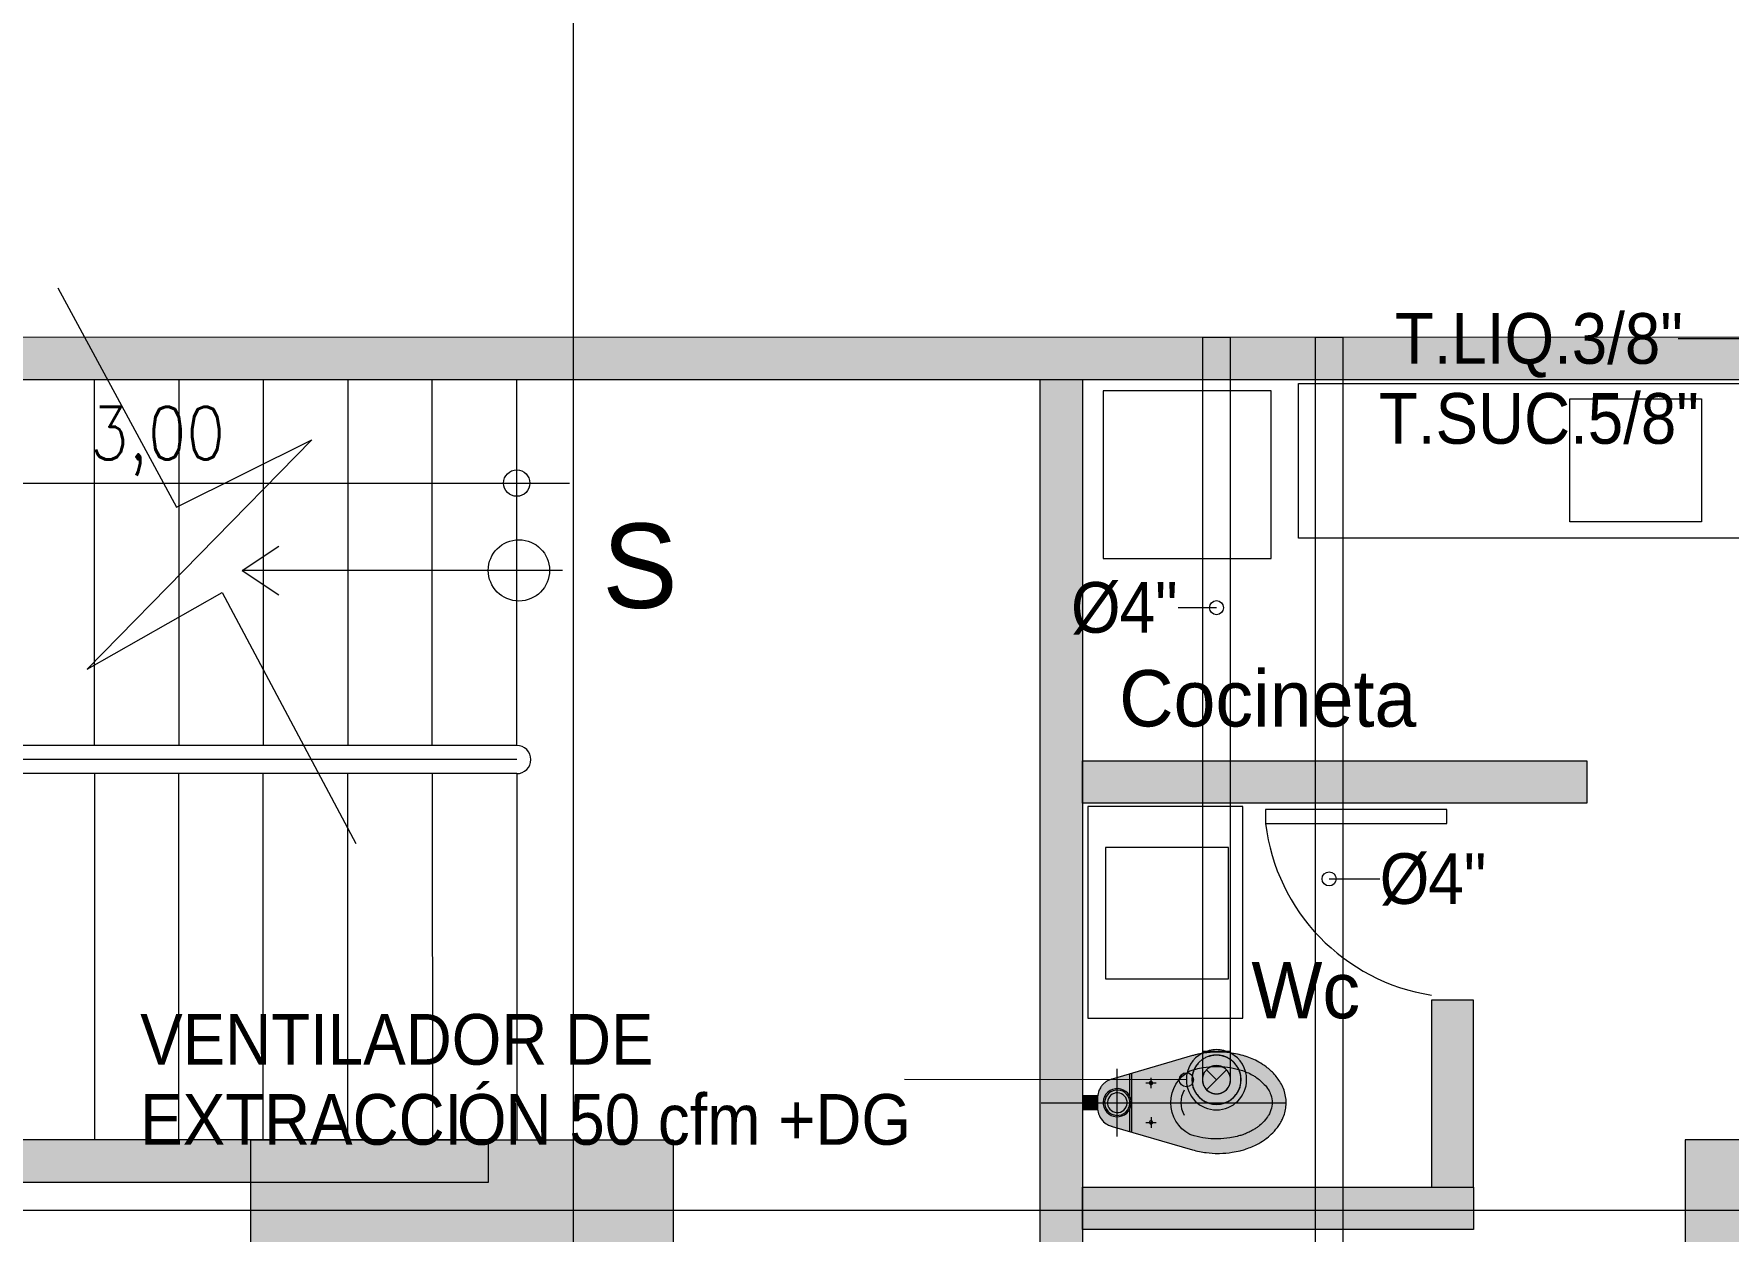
# Model space of a CAD drawing. Header units: metres. Extents: x 32 to 132, y -29 to 44.
# Drawn here: x 114.82 to 120.84, y -12 to -7.75 of the extents above; entities that cross this region are included whole.
import ezdxf

# ---------------------------------------------------------------- set-up
doc = ezdxf.new("R2010")
doc.units = ezdxf.units.M
doc.header["$LTSCALE"] = 100
doc.linetypes.add('HIDDEN JT', pattern=[0.0016, 0.001, -0.0006000000000000001])
doc.layers.get('Defpoints').update_dxf_attribs({"color": 254, "lineweight": 9})
doc.layers.add('A-DETL', color=7, linetype='Continuous', lineweight=9, true_color=0x00a600)
for name, color, linetype, lineweight in [('Arqui', 8, 'Continuous', 0), ('M-EQPM', 7, 'Continuous', 18), ('M-EQPM-IDEN', 7, 'Continuous', 9), ('M-HVAC-DUCT', 7, 'Continuous', 18), ('M-HVAC-DUCT-IDEN', 7, 'Continuous', 9), ('P-PIPE-IDEN', 7, 'Continuous', 9)]:
    doc.layers.add(name, color=color, linetype=linetype, lineweight=lineweight)
doc.styles.add('A-DIM', font='romans.shx', dxfattribs={"width": 0.85})
doc.styles.add('SansSerif_2', font='SANSS__.TTF', dxfattribs={"width": 0.9, "height": 0.18})
doc.dimstyles.new('A-DIM0125', dxfattribs={"dimscale": 125, "dimtxt": 0.0015, "dimasz": 0.0015, "dimexe": 0.0005, "dimexo": 0.0005, "dimgap": 0.0003, "dimtad": 1, "dimzin": 1, "dimtxsty": 'A-DIM', "dimblk": 'SMALL', "dimcen": 0.0015, "dimdle": 0.0015, "dimclrd": 256, "dimclre": 252, "dimclrt": 2, "dimazin": 0, "dimtfac": 1, "dimtmove": 2, "dimatfit": 3, "dimldrblk": 'OPEN90', "dimfxl": 1, "dimlwd": -1, "dimlwe": -1, "dimarcsym": 0})

# ---------------------------------------------------------------- blocks, each defined once
blk = doc.blocks.new('_Small')
at = {"layer": 'Arqui', "lineweight": -2}
blk.add_circle((0, 0), 0.25, dxfattribs=at)
blk = doc.blocks.new('*D156')
at = {"layer": 'Arqui', "color": 252, "transparency": 16777216}
for p, q in [((33.43282415466865, 19.47633441930839), (33.43282415466865, 19.69594697887669)), ((36.43282415378508, 18.76392539240851), (36.43282415378508, 19.69594697887669))]:
    blk.add_line(p, q, dxfattribs=at)
at = {"layer": 'Arqui', "transparency": 16777216}
blk.add_line((33.24532415466865, 19.63344697887669), (36.62032415378508, 19.63344697887669), dxfattribs=at)
at = {"layer": 'Defpoints', "color": 0, "transparency": 16777216}
for p in [(36.43282415378508, 19.63344697887669), (33.43282415466865, 19.41383441930839), (36.43282415378508, 18.70142539240851)]:
    blk.add_point(p, dxfattribs=at)
at = {"layer": 'Arqui', "transparency": 16777216, "xscale": 0.1875, "yscale": 0.1875, "zscale": 0.1875, "rotation": 180}
blk.add_blockref('_Small', (33.43282415466865, 19.63344697887669), dxfattribs=at)
at = {"layer": 'Arqui', "transparency": 16777216, "xscale": 0.1875, "yscale": 0.1875, "zscale": 0.1875}
blk.add_blockref('_Small', (36.43282415378508, 19.63344697887669), dxfattribs=at)
at = {"layer": 'Arqui', "color": 2, "transparency": 16777216, "insert": (35.15700164300756, 19.78255412173394), "char_height": 0.1875, "attachment_point": 5, "style": 'A-DIM'}
blk.add_mtext('3,00', dxfattribs=at)
blk = doc.blocks.new('_Open90')
at = {"layer": 'Arqui', "lineweight": -2}
for p, q in [((-0.5, 0.5), (0, 0)), ((0, 0), (-1, 0)), ((0, 0), (-0.5, -0.5))]:
    blk.add_line(p, q, dxfattribs=at)
blk = doc.blocks.new('estructura etapa 3')
at = {"layer": 'Arqui'}
h = blk.add_hatch(color=256, dxfattribs=at)
h.paths.add_polyline_path([(-91.65052479424082, -6658.123952498036), (-91.65052483163788, -6657.623952492478), (-92.34962468142191, -6657.623952492692), (-92.34962464402486, -6658.123952498251)])
h.paths.add_polyline_path([(-49.35360165399231, -6658.123953550201), (-49.35360165463851, -6657.623953544642), (-50.05450180622518, -6657.624073242631), (-50.05450180557898, -6658.124073248189)])
h.paths.add_polyline_path([(-56.05269290422109, -6658.123953548908), (-56.05269290486729, -6657.623953543349), (-56.75269290454423, -6657.624054381149), (-56.75269290389804, -6658.124054386707)])
h.paths.add_polyline_path([(-76.44963033445936, -6659.123953527316), (-76.94963033376087, -6659.123953525937), (-76.9496303338118, -6657.623953525355), (-76.44963033520833, -6657.623953526268)])
h.paths.add_polyline_path([(-83.94962466275808, -6659.123953526419), (-84.44962466205959, -6659.123953525041), (-84.44962466211052, -6657.623953524459), (-83.94962466350705, -6657.623953525372)])
h.paths.add_polyline_path([(-60.45199772839385, -6659.123953526823), (-60.95199772769581, -6659.123953525441), (-60.95199772774629, -6657.623953524859), (-60.45199772914327, -6657.623953525776)])
h.paths.add_polyline_path([(-67.94963033684814, -6659.123953523713), (-68.44963033614965, -6659.123953522334), (-68.44963033620058, -6657.623953521752), (-67.94963033759711, -6657.623953522665)])
h.paths.add_polyline_path([(-91.8500747383024, -6668.198768413866), (-91.85097488956569, -6667.598768198336), (-92.3500747393499, -6667.598781503685), (-92.34917458808638, -6668.198781719215)])
h.paths.add_polyline_path([(-49.35360165997224, -6668.198834775361), (-49.35360165969462, -6667.598834775361), (-49.85360166074236, -6667.598833612342), (-49.85360166101998, -6668.198833612343)])
h.paths.add_polyline_path([(-56.15447406834653, -6668.148833038669), (-56.15447406899273, -6667.648833033111), (-56.85356531954483, -6667.649075604333), (-56.85356531889863, -6668.149075609892)])
h.paths.add_polyline_path([(-59.95199772806779, -6667.648834198664), (-59.95199772878357, -6668.148834196337), (-61.45199772983131, -6668.148834197909), (-61.45199772876629, -6667.648834201169)])
h.paths.add_polyline_path([(-75.94963033499096, -6667.648834198664), (-75.94963033570673, -6668.148834196337), (-77.44963033675447, -6668.148834197915), (-77.44963033568945, -6667.648834201173)])
h.paths.add_polyline_path([(-68.9496303369873, -6667.648834196665), (-68.94963033537522, -6668.148834193871), (-67.44963033560805, -6668.148834194158), (-67.44963033675447, -6667.648834196951)])
h.paths.add_polyline_path([(-84.94963033851843, -6667.648834198664), (-84.9496303378022, -6668.148834196337), (-83.44963033675447, -6668.148834197913), (-83.44963033781994, -6667.648834201173)])
h.paths.add_polyline_path([(-91.85007473830262, -6676.198714255436), (-91.85007473830262, -6675.598714255436), (-92.34917458808661, -6675.598833980074), (-92.34917458808661, -6676.198833980075)])
h.paths.add_polyline_path([(-49.35360166367525, -6676.19883419188), (-49.35360166339763, -6675.598834191882), (-49.85360166444536, -6675.598834192097), (-49.85360166472299, -6676.198834192096)])
h.paths.add_polyline_path([(-56.15447406836017, -6676.148834216151), (-56.15447406900614, -6675.648834210593), (-56.75356531955811, -6675.64883419414), (-56.75356531891191, -6676.148834199698)])
h.paths.add_polyline_path([(-59.95199772438798, -6675.648834197268), (-59.95199772475451, -6676.148834194008), (-61.45199772603507, -6676.148834196047), (-61.45199772462081, -6675.648834197444)])
h.paths.add_polyline_path([(-75.94963033131114, -6675.648834197268), (-75.94963033167767, -6676.148834194008), (-77.44963033295824, -6676.14883419605), (-77.44963033154397, -6675.648834197447)])
h.paths.add_polyline_path([(-68.94963033179408, -6675.648834195734), (-68.94963033064766, -6676.148834194337), (-67.44963033076408, -6676.148834193225), (-67.44963033214333, -6675.648834194855)])
h.paths.add_polyline_path([(-84.94963034219415, -6675.648834197267), (-84.94963034182763, -6676.148834194008), (-83.44963034054706, -6676.14883419605), (-83.44963034196132, -6675.648834197447)])
h.paths.add_polyline_path([(-91.84714941676873, -6686.298775267753), (-91.85051282815846, -6685.698774462428), (-92.34961267794267, -6685.698773428964), (-92.34624926655272, -6686.298774234288)])
h.paths.add_polyline_path([(-49.35447406836727, -6686.298714517593), (-49.35360166807266, -6685.698714517594), (-49.85360166912039, -6685.698714501338), (-49.85447406941501, -6686.298714501339)])
h.paths.add_polyline_path([(-56.15447406836745, -6686.248834233877), (-56.15447406901365, -6685.748834228319), (-56.75356531956538, -6685.748834211868), (-56.75356531891919, -6686.248834217427)])
h.paths.add_polyline_path([(-59.95199772341482, -6685.748834215987), (-59.95199772366493, -6686.248834213194), (-61.45199772401418, -6686.248834215234), (-61.45199772283274, -6685.748834216163)])
h.paths.add_polyline_path([(-75.94963033033798, -6685.748834215987), (-75.94963033058809, -6686.248834213194), (-77.44963033093734, -6686.248834215237), (-77.4496303297559, -6685.748834216167)])
h.paths.add_polyline_path([(-68.94963033303281, -6685.748834214453), (-68.94963033130432, -6686.248834212125), (-67.44963033142074, -6686.248834210548), (-67.44963033279998, -6685.748834212411)])
h.paths.add_polyline_path([(-84.94963034316731, -6685.748834215987), (-84.9496303429172, -6686.248834213194), (-83.44963034256796, -6686.248834215237), (-83.44963034374939, -6685.748834216167)])
h.paths.add_polyline_path([(-49.35315161146889, -6694.294436561979), (-49.35360165463851, -6693.698920625079), (-49.8545017768505, -6693.698741702064), (-49.8540517336811, -6694.294257638963)])
h.paths.add_polyline_path([(-56.05360165399372, -6694.248831171114), (-56.05360165463969, -6693.748831165555), (-56.75269290582685, -6693.748781044401), (-56.75269290518088, -6694.24878104996)])
h.paths.add_polyline_path([(-91.65052481364307, -6694.248821470252), (-91.65052481428881, -6693.748821464693), (-92.34962466436525, -6693.748831164716), (-92.34962466371906, -6694.248831170275)])
h.paths.add_polyline_path([(-59.95199772487774, -6693.748833026099), (-59.95199772512831, -6694.248833023305), (-61.45199772547755, -6694.248833025344), (-61.45199772429567, -6693.748833026275)])
h.paths.add_polyline_path([(-75.94963032526482, -6693.748834201318), (-75.94963032586463, -6694.248834199689), (-77.44963032644671, -6694.248834200334), (-77.4496303251484, -6693.748834201268)])
h.paths.add_polyline_path([(-68.94963033087049, -6693.748834198155), (-68.94963032937437, -6694.248834196758), (-67.44963032937437, -6694.248834196578), (-67.44963032993917, -6693.748834197975)])
h.paths.add_polyline_path([(-84.94963034374939, -6693.748831169256), (-84.94963034314958, -6694.248831167626), (-83.4496303425675, -6694.248831168272), (-83.4496303438658, -6693.748831169205)])
h.paths.add_polyline_path([(-49.35776796243806, -6703.973684038515), (-49.35316311038366, -6703.373684038515), (-49.85404024317143, -6703.373987440974), (-49.8586450952256, -6703.973987440974)])
h.paths.add_polyline_path([(-56.05360165399395, -6703.923835747391), (-56.05360165463992, -6703.423835741832), (-56.75273400298954, -6703.424072574053), (-56.75273400234335, -6703.924072579612)])
h.paths.add_polyline_path([(-67.9496303576999, -6704.924075048131), (-67.94963035834837, -6703.424075044247), (-68.44963035939611, -6703.424075040889), (-68.44963035874764, -6704.924075044775)])
h.paths.add_polyline_path([(-91.65052481364307, -6703.92383574791), (-91.65052481428881, -6703.423835742351), (-92.34966752073262, -6703.423835738951), (-92.34966752008665, -6703.92383574451)])
h.paths.add_polyline_path([(-61.84720662715324, -6703.423835743541), (-60.34720663041378, -6703.423835744186), (-60.34720663062888, -6703.923835745234), (-61.84720662736879, -6703.923835744588)])
h.paths.add_polyline_path([(-83.94962464132084, -6704.92407504017), (-83.94962464196658, -6703.424075043429), (-84.44962464301432, -6703.424075043645), (-84.44962464236858, -6704.924075040384)])
h.paths.add_polyline_path([(-76.44963031215582, -6704.924075040624), (-76.44963031280156, -6703.424075043886), (-76.9496303138493, -6703.4240750441), (-76.94963031320356, -6704.924075040841)])
h.paths.add_polyline_path([(-49.35360165399231, -6711.948833174153), (-49.35360165463851, -6711.448833168596), (-50.05360165568629, -6711.44883308894), (-50.0536016550401, -6711.948833094499)])
h.paths.add_polyline_path([(-55.95360165399381, -6711.948833094221), (-55.95360165464001, -6711.448833088664), (-56.65360165568779, -6711.448833088879), (-56.6536016550416, -6711.948833094438)])
h.paths.add_polyline_path([(-91.6496246626715, -6711.948833076518), (-91.6496246633177, -6711.448833070961), (-92.3496246643657, -6711.44883197644), (-92.34962466371951, -6711.948831981999)])
h.paths.add_polyline_path([(-60.951997710299, -6711.948833015158), (-60.95200339290193, -6709.548833076966), (-60.45200339185419, -6709.548833077181), (-60.45199770925126, -6711.948833015374)])
h.paths.add_polyline_path([(-68.44963032069029, -6709.548833077413), (-68.44963031985947, -6711.948833015374), (-67.94963031997611, -6711.948833017021), (-67.94963032092335, -6709.548833076733)])
h.paths.add_polyline_path([(-76.94963031061309, -6709.548833077415), (-76.94963030978226, -6711.948833015374), (-76.44963030989868, -6711.948833017022), (-76.44963031084592, -6709.548833076734)])
h.paths.add_polyline_path([(-83.94962465720198, -6709.548833077073), (-83.94962465803303, -6711.948833013726), (-84.44962465791662, -6711.948833015374), (-84.44962465696915, -6709.548833076393)])
for p, q in [((-60.70200336861387, -6655.354214752224), (-60.70200339473047, -6714.914148188363)), ((-60.7019977284466, -6655.354214753336), (-60.7019977560152, -6714.91414797554)), ((-93.5201722163896, -6703.673835743373), (-46.50152233027245, -6703.673835745166))]:
    blk.add_line(p, q, dxfattribs=at)
for points in [[(-61.84720662715324, -6703.423835743541), (-60.34720663041378, -6703.423835744186), (-60.34720663062888, -6703.923835745234), (-61.84720662736879, -6703.923835744588)], [(-56.05360165399395, -6703.923835762774), (-56.05360165463992, -6703.423835757215), (-56.75269290392623, -6703.42383575743), (-56.75269290328049, -6703.923835762988)]]:
    blk.add_lwpolyline(points, close=True, dxfattribs=at)
blk = doc.blocks.new('INODORO')
at = {"layer": 'Arqui'}
h = blk.add_hatch(color=256, dxfattribs=at)
edge = h.paths.add_edge_path()
edge.add_line((0.167138879916763, 0.3874542567732533), (0.0841340761049431, 0.1014604439486232))
edge.add_arc((0.0166338178486854, 0.1199999999093961), 0.0700000000000085, 269.9999996867988, 344.64191253289164, ccw=False)
edge.add_line((0.0166338174658449, 0.0499999999087777), (-0.0166338174676777, 0.0500000000906038))
edge.add_arc((-0.016633817085733, 0.1200000000917498), 0.0699999999999481, 195.3580868407373, 269.99999968683017, ccw=False)
edge.add_line((-0.08413407554513701, 0.1014604448682803), (-0.1671388762304913, 0.3874542586008414))
edge.add_arc((0.1445241762276623, 0.4779091156929099), 0.3245241738887575, 179.9999996868257, 196.1844647994607, ccw=False)
edge.add_arc((0.1445241762258433, 0.4779091156929099), 0.3245241738885062, 162.8823672647612, 179.9999996868052, ccw=False)
edge.add_arc((0.0735606987828419, 0.4997642400489898), 0.2502714864526803, 143.3683697551233, 162.8823672647904, ccw=False)
edge.add_arc((0.0285611388035818, 0.5332224222456718), 0.1941964442831833, 119.1220158624026, 143.3683697551146, ccw=False)
edge.add_arc((2.9203875e-09, 0.5844902877188362), 0.1355097122808655, 89.99999968678691, 119.12201586236091, ccw=False)
edge.add_arc((2.9203875e-09, 0.5844902877179265), 0.1355097122805724, 60.877983511279126, 89.9999996868533, ccw=False)
edge.add_arc((-0.0285611335220324, 0.5332224225594473), 0.1941964442830499, 36.63162961851879, 60.87798351123172, ccw=False)
edge.add_arc((-0.0735606938687283, 0.4997642408529829), 0.2502714864527536, 17.117632108836688, 36.631629618503325, ccw=False)
edge.add_arc((-0.1445241715509269, 0.4779091172708834), 0.3245241738884838, -3.131308972115221e-07, 17.117632108913824, ccw=False)
edge.add_arc((-0.1445241715500174, 0.4779091172695189), 0.3245241738885833, 343.81552050504206, 359.9999996868814, ccw=False)
blk.add_hatch(color=256, dxfattribs=at).paths.add_polyline_path([(0.0249999999987267, 0.0500000000006367), (-0.0250000000005457, 0.0500000000020009), (-0.0250000000014552, 0), (0.0249999999996362, 4.547e-13)])
at = {"layer": 'Arqui', "extrusion": (-1.5566525472e-06, -4.4737095447e-06, 0.9999999999887814)}
for p, q in [((-0.0699999990584388, 0.2212779869937549, 13.50174197978049), (-0.069999998852893, 0.2587220138016164, 13.50174214729419)), ((0.0700000009418886, 0.2212779862279603, 13.50174219771184), (0.0700000011456155, 0.2587220130349124, 13.50174236522554)), ((-0.0512779855508256, 0.2400000002935485, 13.501742092681), (-0.0887220123605062, 0.2400000004986396, 13.50174203439367)), ((0.0512779876389118, 0.2399999997337545, 13.50174225232502), (0.0887220144476828, 0.2399999995291182, 13.50174231061236)), ((0.1029590844498784, 0.169999999450738, 13.50174201961486), (-0.1029590831250857, 0.1700000005789661, 13.50174169907182)), ((-0.0237486835449659, 0.1640000001457338, 13.50174179553264), (-0.1013111289695416, 0.1640000005691036, 13.50174167479486)), ((0.1013111302281118, 0.1639999994617938, 13.50174199020731), (0.0237486848026833, 0.1639999998856183, 13.50174186946954))]:
    blk.add_line(p, q, dxfattribs=at)
at = {"layer": 'Arqui', "extrusion": (-1.5566525472e-06, -4.4737095447e-06, 0.9999999999887814), "flags": 128}
for points, elevation in [([(0.1671388799180908, 0.3874542567674592), (0.0841340761063266, 0.1014604439433082, -0.0167011858539135), (0.0827460431519839, 0.0969962248799978, -0.0228064528630514), (0.0803759648998266, 0.0910701072474405, -0.0218209622997338), (0.0776118789034668, 0.0856244843505995, -0.0347514792471935), (0.0722630478320732, 0.0775101332194199, -0.0365712911506086), (0.065478668989913, 0.0698583952563556, -0.0439883392274098), (0.055953944524454, 0.0620868957062605, -0.0521847935260016), (0.0431115439781712, 0.0552008485319434, -0.0824963867723115), (0.0207382643283103, 0.0501204355199821, -0.0146682033006329), (0.016633817465493, 0.049999999907792), (-0.0166338174681699, 0.0500000000892362, -0.083908947042246), (-0.0396378349518565, 0.0538878592796746, -0.0986986279768356), (-0.0632296782828643, 0.0677618366508902, -0.0824963867874234), (-0.0776167863289649, 0.0856331925254456, -0.0521847935286534), (-0.0834107733392284, 0.0990038548847728, -0.0091466910465832), (-0.0841340755424673, 0.1014604448637169), (-0.1671388762315909, 0.3874542585969077, -0.0384382318810308), (-0.1773120912419022, 0.436227508481503, -0.0322098651645196), (-0.179999997662262, 0.4779091174592618, -0.0043562944650778), (-0.1799507307570857, 0.4835636869435682, -0.0347539822823099), (-0.1760397497963983, 0.5284532426546146, -0.0218184611944585), (-0.1704152023055578, 0.5561978587393114, -0.0137793666262375), (-0.1656243812009251, 0.573427761838207, -0.0090242503766358), (-0.1628101955625901, 0.5820115332269507, -0.0228039516042641), (-0.1543373170048916, 0.6031968815550527, -0.0218209623747577), (-0.1444549128022155, 0.6226666811719203, -0.0315147983743547), (-0.1272792173413599, 0.6490932225697252, -0.0032331399943346), (-0.1257677262995335, 0.6510988845571141, -0.0365712911242686), (-0.1069463219407443, 0.6723266531382831, -0.0439883392046276), (-0.0805225559546658, 0.693886688675776, -0.0220501206487333), (-0.0659486565789375, 0.7028695782688371, -0.0301025395815668), (-0.05125606195865599, 0.7099322979612929, -0.0824963867841922), (-0.0079446084483641, 0.7197669127161005, -0.0146663661885284), (3.6587572e-09, 0.719999999991422, -0.0839082790123927), (0.0445320610557226, 0.7124737941473592, -0.0433837691539921), (0.0659486637128932, 0.7028695775453342, -0.0550790149373282), (0.1007063471003309, 0.6781437026464371, -0.0508149280683712), (0.1272792238852709, 0.6490932211777436, -0.0315497034242814), (0.1444720595537028, 0.6226362692529773, -0.0521855455748661), (0.1651875980231962, 0.5748313444857477, -0.0014683863351956), (0.1656243869217695, 0.5734277600260388, -0.0425164554927479), (0.1773120686760742, 0.5195909348136257, -0.0322100287174995), (0.1800000023387562, 0.4779091154888416, -0.0043571310662072), (0.1799507165077342, 0.4722534601760911, -0.0347522301866887), (0.1760399391368104, 0.4273661615002933, -0.0218196117753596), (0.1704151328853481, 0.3996200761491883, -0.0097069137479181), (0.167138857705388, 0.3874541802362085)], 13.50184572046907), ([(2.10209143665e-05, 0.6700604028757108, 0.0146663662201114), (-0.0049980160714407, 0.6699131491592321, 0.0824963867754862), (-0.0323601810299641, 0.6637000962787579, 0.0447953269140428), (-0.0459570889083387, 0.6566657190582808, 0.0073747332536994), (-0.0496328151280998, 0.6542484947989952, 0.0439883391764525), (-0.0699262428530629, 0.6376904075384654, 0.0365712911168267), (-0.0843810639122695, 0.6213875009867291, 0.0188768098917693), (-0.0908717233557279, 0.6121897254497327, 0.015864262478818), (-0.0979042313401942, 0.6005909817039088, 0.0218209623995093), (-0.1063467931616888, 0.5839578847887129, 0.0228039516112901), (-0.11358519381172, 0.5658591904561657, 0.0179099563173766), (-0.1180962050232618, 0.5512265233249379, 0.0048944974453076), (-0.1195818378695009, 0.5454905562712559, 0.0218184611920648), (-0.124827357386251, 0.5196155991474912, 0.0347539822809637), (-0.1284747844892388, 0.477751068541692, 0.0043562944693063), (-0.1285207313875723, 0.4724775501558188, 0.0322098651650438), (-0.126013958070092, 0.4336047886186073, 0.0336196500379373), (-0.1180962058839448, 0.3937285768771058, 0.0103533777945605), (-0.1156160600690441, 0.3852294822167833, 0.0084883444845169), (-0.1133215334037229, 0.3783427035490652)], 13.50174109866126), ([(0.1133635720422624, 0.3783427023080597, 0.0009349440113181), (0.1136277496650072, 0.3790973919334771, 0.0179081190670982), (0.1181382446900456, 0.3937285755838043, 0.0048942608912736), (0.1196238084346395, 0.3994642646617991, 0.0218196117238312), (0.1248695692754063, 0.4253405920407407, 0.0347522301599872), (0.1285168065081305, 0.4672030177138213, 0.0043571310470062), (0.1285627710560046, 0.4724775487488305, 0.032210028726899), (0.1260559723300845, 0.5113505064617754, 0.0336194864654326), (0.1181382455515812, 0.5512265220270888, 0.0103527910675619), (0.1156582502073494, 0.5597251381185752, 0.0521855455776311), (0.0979609155770011, 0.6005650010045886, 0.0158991415559226), (0.0909137645516698, 0.6121897244565649, 0.0665105114334335), (0.0651759842235907, 0.6421578962907079, 0.0403733848146336), (0.0459991305885239, 0.6566657185562396, 0.0580937513201958), (0.0281543067209428, 0.6653056955411218, 0.0839082790044594), (2.10209143665e-05, 0.6700604028757108)], 13.50174109866127)]:
    blk.add_lwpolyline(points, format="xyb", dxfattribs=dict(at, elevation=elevation))
at = {"layer": 'Arqui', "ltscale": 0.25, "extrusion": (-1.5566525472e-06, -4.4737095447e-06, 0.9999999999887814), "elevation": 13.50174109866126}
for points in [[(2.10175234599e-05, -0.1499395971131048), (2.10215969494e-05, 0.7200604028791215)], [(-0.1199789826137919, 0.1200604028850315), (0.1200210176653818, 0.1200604028813935)]]:
    blk.add_lwpolyline(points, dxfattribs=at)
at = {"layer": 'Arqui', "extrusion": (-1.5566525472e-06, -4.4737095447e-06, 0.9999999999887814), "elevation": 13.50174109866127}
blk.add_lwpolyline([(0.0250210175254287, 0.0500604028859863), (-0.0249789824728811, 0.0500604028855315), (-0.0249789824750483, 6.04028866683e-05), (0.025021017524171, 6.04028866683e-05)], close=True, dxfattribs=at)
at = {"layer": 'Arqui', "extrusion": (-1.556652547174008e-06, -4.473709544709044e-06, 0.9999999999887812)}
blk.add_ellipse((2.1245228e-09, 0.438210434820121, 13.50174305923893), major_axis=(0.1210894758802731, -0.0421337682255033), ratio=0.9999999999887806, start_param=3.962815268545562, end_param=6.131667520141916, dxfattribs=at)
at = {"layer": 'Arqui', "extrusion": (-1.556652547168421e-06, -4.473709544710988e-06, 0.9999999999887813)}
blk.add_ellipse((2.1245228e-09, 0.438210434820121, 13.50174305923893), major_axis=(0.08626053019274069, -0.0300148395202315), ratio=0.9999999999887816, start_param=4.528682651413999, end_param=5.565800137270519, dxfattribs=at)
at = {"layer": 'Arqui', "extrusion": (-1.556652547069511e-06, -4.473709544810609e-06, 0.9999999999887813)}
for centre in [(-0.0699999989565754, 0.2400000003976856, 13.50174206353734), (0.07000000104375201, 0.2399999996282531, 13.50174228146869)]:
    blk.add_ellipse(centre, major_axis=(0.0056667529156613, -0.0019717787378508), ratio=0.9999999999887814, dxfattribs=at)
at = {"layer": 'Arqui', "extrusion": (-1.556652547155208e-06, -4.473709544715585e-06, 0.9999999999887815)}
blk.add_ellipse((3.881837e-10, 0.120000000015807, 13.50174163565786), major_axis=(0.0472229409644698, -0.0164314894835613), ratio=0.9999999999887814, dxfattribs=at)
at = {"layer": 'Arqui', "extrusion": (-1.556652547174209e-06, -4.473709544708974e-06, 0.9999999999887813)}
blk.add_ellipse((3.881837e-10, 0.120000000015807, 13.50174163565786), major_axis=(0.0425006468680414, -0.014788340535414), ratio=0.9999999999887812, dxfattribs=at)
at = {"layer": 'Arqui', "extrusion": (-1.556652547156365e-06, -4.473709544715183e-06, 0.9999999999887816)}
blk.add_ellipse((3.881837e-10, 0.120000000015807, 13.50174163565786), major_axis=(0.0330560586750786, -0.011502042638485), ratio=0.9999999999887814, dxfattribs=at)
blk = doc.blocks.new('VENT_ EXT_ 100 CFM - HCM-150-V68-NIVEL 04')
at = {"layer": 'A-DETL', "color": 3, "linetype": 'HIDDEN JT', "true_color": 0x00ff00}
for radius, start, end in [(0.087000000000001, 42.86235465617156, 137.1376136283183), (0.1070000000000015, 61.80704165143649, 118.192957743311), (0.08699999999999354, 142.8623546561205, 157.1376136283653), (0.08700000000000992, 22.86235465610554, 37.13761362835471), (0.0869999999999899, 162.8623546561629, 177.1376136283511), (0.0869999999999966, 182.8623546561404, 197.137613628383), (0.0869999999999993, 342.862354656169, 357.1376136283341), (0.0869999999999973, 2.86235465615473, 17.13761362836874), (0.08699999999999888, 202.8623546560915, 217.1376136283691), (0.08700000000000473, 222.8623546561081, 237.1376136284038), (0.08700000000000144, 242.8623546560849, 257.1376136284383), (0.08700000000000213, 262.862354656094, 277.1376136283815), (0.08699999999999614, 282.8623546561332, 297.1376136283723), (0.08699999999999682, 302.8623546560795, 317.1376136284086), (0.08699999999999662, 322.8623546560829, 337.1376136283633)]:
    blk.add_arc((73.78453228515902, -11.46006469689575), radius, start, end, dxfattribs=at)
at = {"layer": 'M-EQPM', "color": 3, "true_color": 0x00ff00}
for radius, start, end in [(0.1069999999999985, 118.2196318599557, 179.9999841422494), (0.1070000000000005, 359.9999841422492, 61.78036753478834), (0.087000000000001, 157.3267190773666, 162.6732492071468), (0.08699999999999079, 137.3267190773384, 142.6732492071546), (0.0869999999999981, 37.32671907733133, 42.67324920716476), (0.08700000000000013, 17.32671907733929, 22.6732492071541), (0.1070000000000088, 179.9999841422461, 359.9999841422448), (0.0869999999999922, 177.3267190773279, 179.9999841422498), (0.08699999999999242, 179.9999841422498, 182.6732492071803), (0.08700000000000013, 197.3267190773332, 202.6732492071579), (0.08700000000000646, 337.3267190773601, 342.6732492071424), (0.08699999999999232, 359.9999841422488, 2.67324920714388), (0.08699999999998954, 357.3267190773603, 359.9999841422483), (0.08700000000000672, 217.326719077338, 222.6732492071643), (0.08700000000000274, 237.3267190773737, 242.6732492071134), (0.08699999999999919, 257.3267190773532, 262.673249207149), (0.08700000000000004, 277.3267190773543, 282.673249207149), (0.08700000000000535, 297.3267190773732, 302.6732492071043), (0.08699999999999079, 317.3267190773358, 322.673249207163)]:
    blk.add_arc((73.78453228515902, -11.46006469689575), radius, start, end, dxfattribs=at)
blk = doc.blocks.new('M_Round Elbow - 1 D PVC-V69-NIVEL 04')
at = {"layer": 'A-DETL', "color": 3, "linetype": 'HIDDEN JT', "true_color": 0x00ff00}
blk.add_line((73.73453228515909, -11.4599357112933), (73.73453228515909, -11.46005886891875), dxfattribs=at)
at = {"layer": 'M-HVAC-DUCT', "color": 3, "true_color": 0x00ff00}
for p, q in [((73.784532285159, -11.36006469689574), (73.734532285159, -11.36006469689574)), ((73.834532285159, -11.36006469689574), (73.784532285159, -11.36006469689574))]:
    blk.add_line(p, q, dxfattribs=at)
at = {"layer": 'M-HVAC-DUCT', "color": 3, "true_color": 0x00ff00, "flags": 128}
for points in [[(73.73453228515909, -11.36006469689575), (73.73453228515909, -11.36406363031441), (73.73453228515909, -11.36805616629266), (73.73453228515909, -11.37203591762465), (73.73453228515909, -11.37599651755717), (73.73453228515909, -11.37993162997526), (73.73453228515909, -11.38383495953846), (73.73453228515909, -11.38770026175216), (73.73453228515909, -11.39152135295736), (73.73453228515909, -11.39529212022326), (73.73453228515909, -11.39900653112661), (73.73453228515909, -11.40265864340235), (73.73453228515909, -11.4062426144499), (73.73453228515909, -11.40975271068012), (73.73453228515909, -11.41318331668783), (73.73453228515909, -11.41652894423526), (73.73453228515909, -11.41978424103199), (73.73453228515909, -11.42294399929759), (73.73453228515909, -11.4260031640929), (73.73453228515909, -11.4289568414068), (73.73453228515909, -11.4318003059857), (73.73453228515909, -11.43452900889284), (73.73453228515909, -11.43713858478565), (73.73453228515909, -11.43962485889939), (73.73453228515909, -11.44198385372584), (73.73453228515909, -11.44421179537654), (73.73453228515909, -11.44630511962009), (73.73453228515909, -11.44826047758424), (73.73453228515909, -11.4500747411134), (73.73453228515909, -11.45174500777292), (73.73453228515909, -11.45326860549248), (73.73453228515909, -11.4546430968407), (73.73453228515909, -11.45586628292467), (73.73453228515909, -11.45693620690757), (73.73453228515909, -11.45785115713928), (73.73453228515909, -11.4586096698946), (73.73453228515909, -11.45921053171492), (73.73453228515909, -11.45965278134951), (73.73453228515909, -11.4599357112933), (73.73453228515909, -11.46005886891875), (73.73453228515909, -11.46006469689575)], [(73.8345322851591, -11.46006469689575), (73.8345322851591, -11.45998470756185), (73.8345322851591, -11.45974486752602), (73.8345322851591, -11.45934556048113), (73.8345322851591, -11.45878742523332), (73.8345322851591, -11.45807135467988), (73.8345322851591, -11.45719849438095), (73.8345322851591, -11.45617024072683), (73.8345322851591, -11.45498823870399), (73.8345322851591, -11.45365437926355), (73.8345322851591, -11.45217079629604), (73.8345322851591, -11.45053986321775), (73.8345322851591, -11.44876418917367), (73.8345322851591, -11.44684661486352), (73.8345322851591, -11.44479020799709), (73.8345322851591, -11.44259825838671), (73.8345322851591, -11.44027427268419), (73.8345322851591, -11.43782196877084), (73.8345322851591, -11.43524526980984), (73.8345322851591, -11.43254829796984), (73.8345322851591, -11.42973536783047), (73.8345322851591, -11.42681097947988), (73.8345322851591, -11.4237798113156), (73.8345322851591, -11.4206467125601), (73.8345322851591, -11.417416695503), (73.8345322851591, -11.41409492748256), (73.8345322851591, -11.41068672261903), (73.8345322851591, -11.40719753331312), (73.8345322851591, -11.40363294152342), (73.8345322851591, -11.39999864983638), (73.8345322851591, -11.39630047234342), (73.8345322851591, -11.39254432533963), (73.8345322851591, -11.38873621785894), (73.8345322851591, -11.38488224206099), (73.8345322851591, -11.38098856348489), (73.8345322851591, -11.37706141118577), (73.8345322851591, -11.37310706776957), (73.8345322851591, -11.36913185934218), (73.8345322851591, -11.36514214538911), (73.8345322851591, -11.36114430860158), (73.8345322851591, -11.36006469689575)]]:
    blk.add_lwpolyline(points, dxfattribs=at)
at = {"layer": 'M-HVAC-DUCT', "color": 3, "true_color": 0x00ff00}
for centre, radius, start, end in [((73.784532285159, -11.46006469689574), 0.04999999999999716, 180, 269.9999999999996), ((73.784532285159, -11.46006469689575), 0.05000000000001143, 270.0000000000006, 9.87562228594422e-13)]:
    blk.add_arc(centre, radius, start, end, dxfattribs=at)
blk = doc.blocks.new('M_Round Transition - Angle - 30 PVC-2197871-NIVEL 04')
at = {"layer": 'A-DETL', "color": 3, "linetype": 'HIDDEN JT', "true_color": 0x00ff00}
for centre, radius, start, end in [((73.78453228515902, -11.46006469689575), 0.08762999999998973, 89.99998414224842, 125.1658966815218), ((73.78453228515902, -11.46006469689575), 0.08763000000000068, 54.83410133442516, 89.999984142249), ((73.784532285159, -11.46006469689575), 0.05000000000000195, 89.99998414224696, 190.5643751222808), ((73.784532285159, -11.46006469689575), 0.05000000000000228, 349.4355799249283, 89.99998414224493), ((73.784532285159, -11.46006469689575), 0.04999999999999272, 192.8571269993891, 193.4477395524851), ((73.784532285159, -11.46006469689575), 0.04999999999999901, 193.8145552886934, 215.9200946631441), ((73.784532285159, -11.46006469689575), 0.05000000000000653, 220.8211473310321, 242.5199308457192), ((73.784532285159, -11.46006469689575), 0.04999999999999975, 297.4800608816443, 319.1788284594165), ((73.784532285159, -11.46006469689575), 0.05000000000000551, 324.0798777271112, 346.1854241595942), ((73.784532285159, -11.46006469689575), 0.04999999999998924, 346.5522392787773, 347.1428412851081), ((73.784532285159, -11.46006469689575), 0.04999999999999061, 247.0362920348271, 269.3859334168071), ((73.784532285159, -11.46006469689575), 0.04999999999999978, 270.6139937783639, 292.9636745048333)]:
    blk.add_arc(centre, radius, start, end, dxfattribs=at)
at = {"layer": 'M-HVAC-DUCT', "color": 3, "true_color": 0x00ff00}
for centre, radius, start, end in [((73.78453228515902, -11.46006469689575), 0.08763000000000767, 125.1984984165945, 269.999984142248), ((73.78453228515902, -11.46006469689575), 0.08763000000000085, 269.999984142248, 54.80149959934898), ((73.784532285159, -11.46006469689575), 0.04999999999999745, 191.0035816285611, 192.8571269993901), ((73.784532285159, -11.46006469689575), 0.04999999999998851, 216.2007675694322, 220.5829867099735), ((73.784532285159, -11.46006469689575), 0.05000000000001258, 319.4169885488193, 323.7992040762478), ((73.784532285159, -11.46006469689575), 0.0500000000000027, 347.1428412851046, 348.9963715720677), ((73.784532285159, -11.46006469689575), 0.05000000000000308, 242.5772589190831, 246.6940470385768), ((73.784532285159, -11.46006469689575), 0.0500000000000004, 293.3059183860911, 297.4227328082823)]:
    blk.add_arc(centre, radius, start, end, dxfattribs=at)
blk = doc.blocks.new('A$C4ed580ad')
at = {"layer": 'Arqui', "ltscale": 0.3}
h = blk.add_hatch(color=256, dxfattribs=at)
h.dxf.hatch_style = 1
h.paths.add_polyline_path([(47.83155542496365, 20.15124694991255), (26.54629033748506, 20.15135134981711), (26.54629033284391, 20.00134714836486), (47.8315554203225, 20.00124274834388)])
h = blk.add_hatch(color=256, dxfattribs=at)
h.dxf.hatch_style = 1
h.paths.add_polyline_path([(38.29197875197701, 15.64955568482628), (38.2919867060649, 20.00124346185066), (38.44203580793089, 20.00124346185066), (38.44202774070459, 15.64955536945081)])
h = blk.add_hatch(color=256, dxfattribs=at)
h.dxf.hatch_style = 1
h.paths.add_polyline_path([(40.23418159336461, 18.49650721293756), (38.44204283447016, 18.49644011822465), (38.44204283447016, 18.64648922009064), (40.23418190874008, 18.64655620166513)])
h = blk.add_hatch(color=256, dxfattribs=at)
h.dxf.hatch_style = 1
h.paths.add_polyline_path([(39.68161004567833, 17.79650412234514), (39.68150406118878, 17.13272468878222), (39.83155316305476, 17.13272468878222), (39.83165914754431, 17.79650412234514)])
h = blk.add_hatch(color=256, dxfattribs=at)
h.dxf.hatch_style = 1
h.paths.add_polyline_path([(36.33318343181804, 17.30033128397963), (31.83648831593018, 17.30025202084153), (31.83648831128903, 17.15024781938928), (36.33318342717689, 17.15032708241097)])
h = blk.add_hatch(color=256, dxfattribs=at)
h.dxf.hatch_style = 1
h.paths.add_polyline_path([(39.83155828210442, 16.98267985941038), (38.4420116543688, 16.98260271546496), (38.4420116543688, 17.13265181733095), (39.8315585974799, 17.13272884813796)])
at = {"layer": 'Arqui'}
for p, q in [((34.93282415517388, 18.70142538739356), (34.93282415646172, 20.00124345636914)), ((35.23282415639278, 20.00124345564791), (35.23282415566428, 18.70142538681148)), ((35.53282416086222, 20.00124345492122), (35.53282415811736, 18.70142538622486)), ((35.832824156485, 20.00124345512859), (35.83282415586928, 18.70142538564005)), ((36.13282415470258, 18.70142538505797), (36.13282415527283, 20.00139936388268)), ((36.43282415378508, 18.70142539217659), (36.43282415350404, 20.00124346185066)), ((36.43282415378508, 18.70142539217659), (33.43282415727754, 18.70142538985283)), ((36.43282415599242, 18.65142539329509), (33.43282415727299, 18.65142539027192)), ((36.43282415552676, 18.60142539348044), (33.43282415727299, 18.60142539022536)), ((34.93282415512658, 18.60142539185154), (34.93282415529848, 17.30160732287595)), ((35.23282415522863, 17.30160732334343), (35.23282415561789, 18.60142539217986)), ((35.53282415969898, 17.30160732380727), (35.53282415807007, 18.60142539250364)), ((35.83282415532176, 17.30160732334161), (35.83282415582289, 18.60142539282924)), ((36.13282415465528, 18.60142539315757), (36.13364681065741, 17.30033689478341)), ((36.43282415373869, 18.60142540118568), (36.4328241523408, 17.30160733151251))]:
    blk.add_line(p, q, dxfattribs=at)
for points in [[(34.80293269914557, 20.32651425859012), (35.2249848858205, 19.54799984699048), (35.70567902763241, 19.78659878156805), (34.90715580790766, 18.97255512044876), (35.38613516005489, 19.24541646628541), (35.86093029616518, 18.3539186492485)], [(36.5950955838041, 19.32350820243437), (35.45792098123752, 19.32350819963858), (35.58765258479093, 19.40994897658084)], [(36.59509558648165, 19.32350819917474), (35.45792098123752, 19.32350819963858), (35.58765258466997, 19.2370674222343)]]:
    blk.add_lwpolyline(points, dxfattribs=at)
for points in [[(47.83155542496365, 20.15124694991255), (26.54629033748506, 20.15135134981711), (26.54629033284391, 20.00134714836486), (47.8315554203225, 20.00124274834388)], [(38.29197875197701, 15.64955568482628), (38.2919867060649, 20.00124346185066), (38.44203580793089, 20.00124346185066), (38.44202774070459, 15.64955536945081)], [(41.11728798800937, 19.43787796779861), (39.21008704704832, 19.4378780801303), (39.21008705801682, 19.98766582643248), (41.11728799851221, 19.9876657127038)], [(39.11298369830922, 19.36533852093407), (39.11298369830922, 19.96121029076448), (38.51537285169957, 19.96121029076448), (38.51537285169957, 19.36533852093407)], [(40.23418159336461, 18.49650721293756), (38.44204283447016, 18.49644011822465), (38.44204283447016, 18.64648922009064), (40.23418190874008, 18.64655620166513)], [(39.73601253501624, 18.42430175102299), (39.7360125342932, 18.47430175223371), (39.09257250665109, 18.47430092929653), (39.09257250644282, 18.42430093041412)], [(39.68161004567833, 17.79650412234514), (39.68150406118878, 17.13272468878222), (39.83155316305476, 17.13272468878222), (39.83165914754431, 17.79650412234514)], [(36.33318343181804, 17.30033128397963), (31.83648831593018, 17.30025202084153), (31.83648831128903, 17.15024781938928), (36.33318342717689, 17.15032708241097)], [(39.83155828210442, 16.98267985941038), (38.4420116543688, 16.98260271546496), (38.4420116543688, 17.13265181733095), (39.8315585974799, 17.13272884813796)]]:
    blk.add_lwpolyline(points, close=True, dxfattribs=at)
at = {"layer": 'Arqui', "elevation": 7.165158066868571e-08}
for points in [[(40.64041362869352, 19.93332431436511), (40.64041362408148, 19.49550217163278), (40.1733633725305, 19.49550217695696), (40.17336337504707, 19.93332431771023)], [(38.46187036530932, 18.48435008657407), (38.46187047764101, 17.73268338524167), (39.01165822394319, 17.73268339621018), (39.01165811021451, 18.48435009707691)], [(38.96146292891603, 18.33969083098646), (38.52364078618371, 18.33969082637441), (38.52364079150789, 17.87264057482344), (38.96146293226116, 17.87264057734001)]]:
    blk.add_lwpolyline(points, close=True, dxfattribs=at)
at = {"layer": 'Arqui'}
blk.add_circle((36.44066328139206, 19.32350819654448), 0.1088799229861706, dxfattribs=at)
for centre, radius, start, end in [((36.43282415559588, 18.65142540100032), 0.0499999999227718, 270.0000000333505, 90.00000003329842), ((39.78971653649955, 18.50899531298955), 0.7022698463438561, 186.9267840635247, 261.1448125766452)]:
    blk.add_arc(centre, radius, start, end, dxfattribs=at)
blk.add_blockref('estructura etapa 3', (97.33516025316749, 6720.724493036056), dxfattribs=at)
at = {"layer": 'Arqui', "extrusion": (0, 0, -1), "zscale": -1, "rotation": 90.00001585775081}
blk.add_blockref('INODORO', (-38.44585433263796, 17.43268354945667, 13.50174109881273), dxfattribs=at)
at = {"layer": 'Arqui'}
for s, height, rotation, p in [('S', 0.3, 359.9331414428116, (36.73669469197694, 19.19021300207487)), ('Cocineta', 0.2, 359.9331414428377, (38.57250303180103, 18.76931634757375, 7.165158066868571e-08)), ('Wc', 0.2, 359.9331414428377, (39.04197055425311, 17.73268338791513, 7.165158066868571e-08))]:
    blk.add_text(s, height=height, rotation=rotation, dxfattribs=at).set_placement(p)
dim = blk.add_linear_dim(base=(36.43282415378508, 19.63344697887669), p1=(33.43282415466865, 19.41383441930839), p2=(36.43282415378508, 18.70142539240851), angle=180, dimstyle='A-DIM0125', dxfattribs=at)
dim.commit()
dim.dimension.update_dxf_attribs({"geometry": '*D156', "text_midpoint": (35.15700164300756, 19.78255412173394), "dimtype": 160})

msp = doc.modelspace()

# ---------------------------------------------------------------- linework, layer by layer
at = {"layer": 'A-DETL', "color": 3, "linetype": 'HIDDEN JT', "true_color": 0x00ff00}
for p, q in [((119.057896604205, -11.42470935857039), (118.9871859260863, -11.49542003668904)), ((119.0225412651456, -11.46006469762971), (118.9871859260863, -11.42470935857039))]:
    msp.add_line(p, q, dxfattribs=at)
for radius, start, end in [(0.04999999999999716, 0, 180), (0.05000000000000888, 180.4405458465083, 209.5594541534407), (0.04999999999999206, 210.4405458465864, 239.55945415333), (0.0499999999999985, 300.4405458466869, 329.5594541534883), (0.04999999999999747, 330.4405458465336, 359.5594541535601), (0.05000000000000485, 240.4405458466568, 269.5594541533223), (0.04999999999999533, 270.4405458465963, 299.5594541533338)]:
    msp.add_arc((119.0225412651456, -11.46006469762971), radius, start, end, dxfattribs=at)
at = {"layer": 'M-EQPM-IDEN'}
msp.add_line((118.9155412355313, -11.46006469762971), (117.9140566379587, -11.45956469762971), dxfattribs=at)
msp.add_circle((118.9155412355313, -11.46006469762971), 0.02499999999998867, dxfattribs=at)
at = {"layer": 'M-HVAC-DUCT', "color": 3, "true_color": 0x00ff00}
for p, q in [((118.9725412651457, -8.823062884034115), (118.9725412651457, -11.36006469762972)), ((119.0725412651456, -8.823062884034115), (118.9725412651456, -8.823062884034117)), ((119.0725412651457, -11.36006469762972), (119.0725412651457, -8.823062884034115)), ((119.3725412651457, -8.823062884034124), (119.3725412651457, -12.96006469762971)), ((119.4725412651456, -8.823062884034119), (119.3725412651456, -8.823062884034119)), ((119.4725412651457, -12.96006469762971), (119.4725412651457, -8.823062884034124)), ((118.9725412651456, -11.36006469762972), (119.0725412651456, -11.36006469762972))]:
    msp.add_line(p, q, dxfattribs=at)
at = {"layer": 'M-HVAC-DUCT-IDEN'}
for p, q in [((119.0225412651456, -9.78330088273415), (118.8865348931586, -9.783300882734153)), ((119.4225412651456, -10.74656259735898), (119.6023433997806, -10.74656259735898))]:
    msp.add_line(p, q, dxfattribs=at)
for centre in [(119.0225412651456, -9.78330088273415), (119.4225412651456, -10.74656259735898)]:
    msp.add_circle(centre, 0.02500000000000568, dxfattribs=at)
at = {"layer": 'P-PIPE-IDEN'}
msp.add_line((121.6917137812719, -8.82798800154755), (120.6619484220437, -8.827988001524128), dxfattribs=at)

# ---------------------------------------------------------------- block references
at = {"layer": 'A-DETL', "color": 3, "linetype": 'HIDDEN JT', "true_color": 0x00ff00}
for name in ['VENT_ EXT_ 100 CFM - HCM-150-V68-NIVEL 04', 'M_Round Transition - Angle - 30 PVC-2197871-NIVEL 04', 'M_Round Elbow - 1 D PVC-V69-NIVEL 04']:
    msp.add_blockref(name, (45.23800897998662, -7.339622243307531e-10), dxfattribs=at)
at = {"layer": 'Arqui'}
msp.add_blockref('A$C4ed580ad', (80.10420938363868, -28.97431054613077), dxfattribs=at)

# ---------------------------------------------------------------- texts
at = {"layer": 'M-EQPM-IDEN', "char_height": 0.1799999999999998, "attachment_point": 1, "style": 'SansSerif_2'}
for s, insert, width in [('VENTILADOR DE', (115.1996566379587, -11.22657511429638), 2.171771437499998), ('Ó', (116.3247972629587, -11.51100219762971), 0.2092404374999997), ('EXTRACCI', (115.1996566379587, -11.51100219762971), 1.363670437499999), ('N 50 cfm +DG', (116.4974378879587, -11.51100219762971), 1.709999437499998)]:
    msp.add_mtext(s, dxfattribs=dict(at, insert=insert, width=width))
at = {"layer": 'M-HVAC-DUCT-IDEN', "char_height": 0.1799999999999998, "attachment_point": 1, "style": 'SansSerif_2'}
for s, insert, width in [('Ø', (118.5058348931586, -9.692311299400819), 0.2092404374999998), ('4"', (118.6784755181586, -9.692311299400819), 0.2453163749999997), ('Ø', (119.6023433997806, -10.65557301402565), 0.2092404374999998), ('4"', (119.7749840247806, -10.65557301402565), 0.2453163749999997)]:
    msp.add_mtext(s, dxfattribs=dict(at, insert=insert, width=width))
at = {"layer": 'P-PIPE-IDEN', "char_height": 0.1799999999999998, "attachment_point": 1, "style": 'SansSerif_2'}
for s, insert, width in [('T.LIQ.3/8"', (119.6557484220437, -8.736998418190794), 1.212151499999999), ('T.SUC.5/8"', (119.5994984220437, -9.020998418190795), 1.349240062499999)]:
    msp.add_mtext(s, dxfattribs=dict(at, insert=insert, width=width))

doc.saveas('drawing.dxf')
